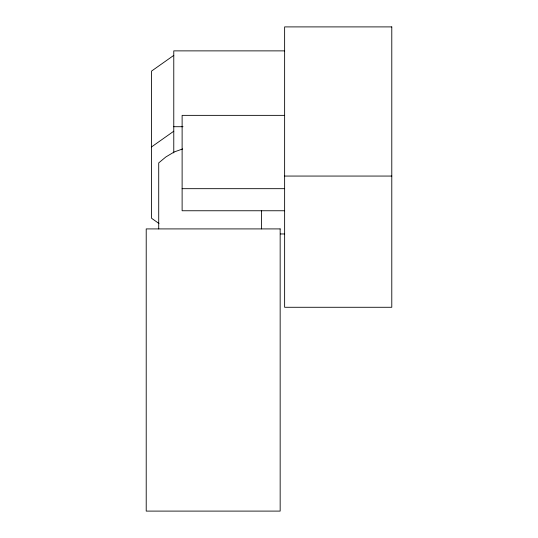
<?xml version="1.0" encoding="UTF-8"?>
<svg xmlns="http://www.w3.org/2000/svg" width="538" height="538" viewBox="0 0 538 538"><rect width="100%" height="100%" fill="white"/><g stroke="black" fill="none" stroke-linecap="round" stroke-linejoin="round"><path stroke-width="0.81" d="M173.774 55.374L151.575 71.063L151.575 218.273L158.972 223.505M151.575 146.901L173.774 131.218M182.658 148.952L174.225 151.951L165.832 156.975L158.717 162.906L158.717 228.912M284.629 50.875L173.774 50.875L173.774 152.933M284.629 115.361L182.12 115.361L182.12 210.755L284.629 210.755M173.774 126.712L183.014 126.712M284.629 176.06L391.785 176.06M182.12 188.677L284.629 188.677M280.426 233.963L284.629 233.963M261.407 210.513L261.407 228.912M391.785 26.9L284.629 26.9L284.629 307.279L391.785 307.279L391.785 26.9M280.163 228.912L146.215 228.912L146.215 511.1L280.163 511.1L280.163 228.912"/></g></svg>
